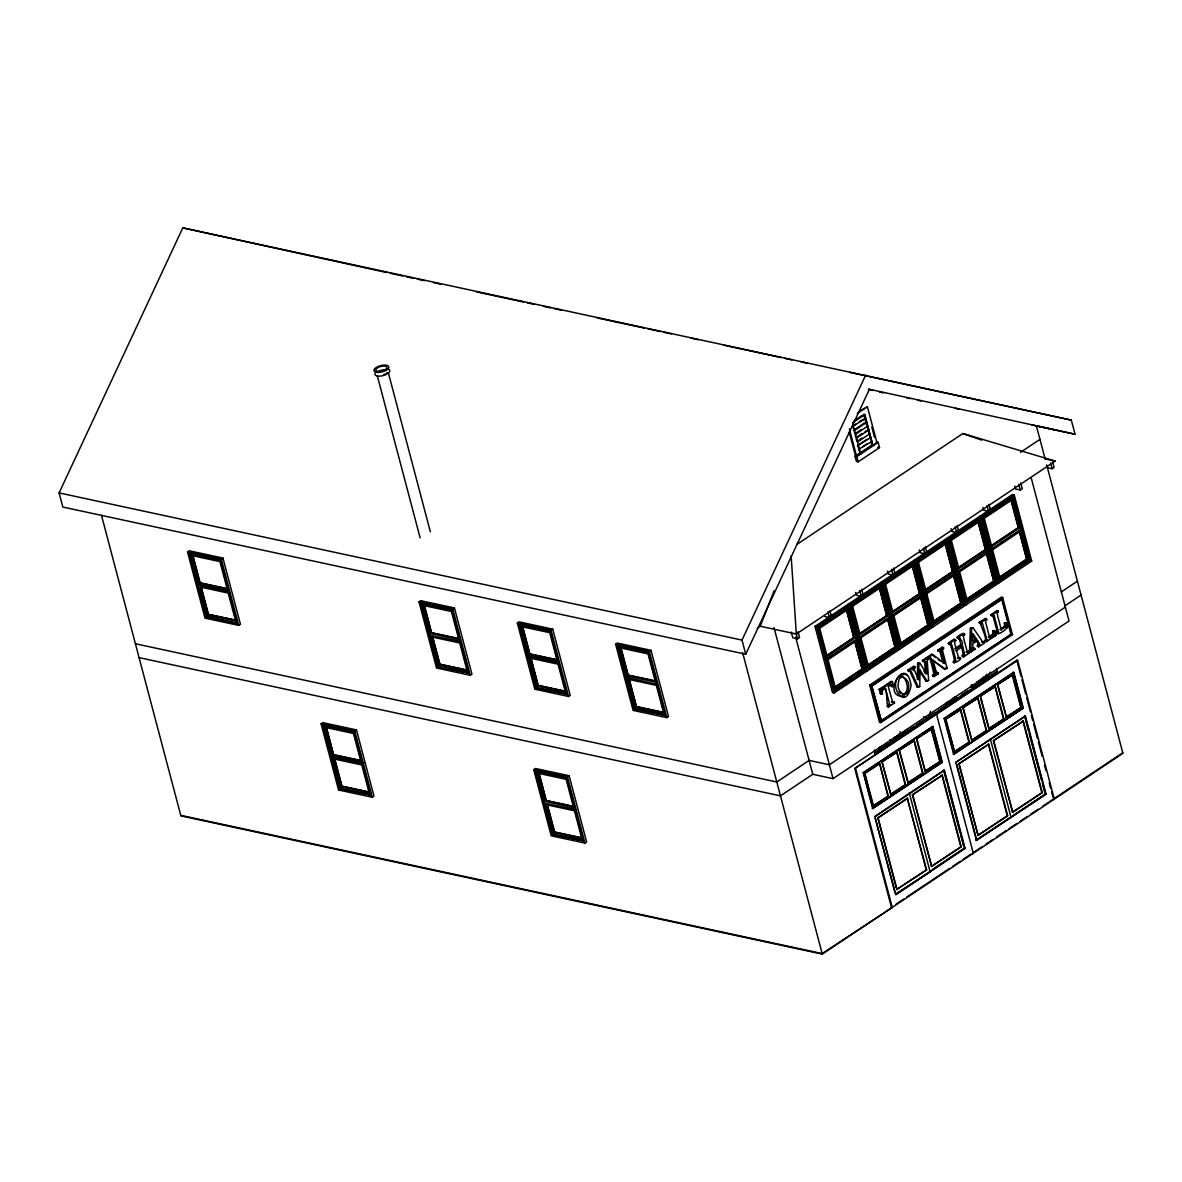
<?xml version="1.0" encoding="UTF-8"?>
<svg xmlns="http://www.w3.org/2000/svg" width="1182" height="1182" viewBox="0 0 1182 1182"><rect width="100%" height="100%" fill="white"/><g stroke="black" fill="none" stroke-linecap="round" stroke-linejoin="round"><path stroke-width="1.5" d="M927.249 681.364L920.039 670.031L918.754 669.751L925.949 681.083L928.683 680.404L927.235 660.901L928.254 658.847L926.585 657.606L922.462 660.531L922.699 661.403L925.787 661.625L926.91 674.08L919.773 662.999L918.488 662.718L917.616 663.309L917.365 679.517M919.773 662.999L918.916 663.575L918.665 679.798L914.085 669.352L915.016 666.648L909.327 670.46L911.233 671.627L918.414 687.274L919.773 686.358L920.039 670.031M994.801 630.627L992.777 630.656L992.88 633.921L988.329 637.349L989.63 637.63L994.18 634.202L994.653 630.553L995.732 635.502L986.482 641.678L986.409 637.807L982.538 623.549L980.942 623.845C977.677 618.851 986.261 636.108 985.493 639.432L985.182 641.398L987.576 639.713M1006.458 622.84L1005.838 626.416L1001.287 629.829L999.987 629.563L1004.552 626.135L1004.449 622.87L1006.458 622.84C1012.472 627.524 994.948 637.29 998.45 631.927L994.195 615.748L992.703 615.216L996.781 629.74L996.854 633.611M963.64 656.941L964.571 654.148L962.695 646.48L961.394 646.199L963.271 653.868L962.207 656.601L963.64 656.941L969.476 652.878L970.333 628.263L972.963 627.657L982.478 641.486C987.398 642.24 981.045 645.091 978.814 646.805L977.396 646.451L978.386 643.865L976.258 640.363L977.558 640.629L979.686 644.146L978.814 646.805M971.84 648.593L974.515 648.327L974.869 649.273L970.673 652.242L971.634 628.543L972.963 627.657M890.238 704.738C884.978 711.874 888.657 690.953 884.195 687.983M891.435 702.241L894.139 701.96L894.508 702.965L888.539 706.969L889.603 704.236L885.495 688.249L882.23 690.613L881.831 694.085L880.398 693.745L879.142 689.224A219.231 153.911 -77.8 0 0 891.036 681.29L892.454 681.645L893.429 686.343L891.405 686.402L890.43 684.112L888.199 685.309M932.864 676.355L933.81 673.563A177.758 124.79 -77.8 0 0 929.628 657.739M935.331 672.913C943.546 671.228 930.249 680.049 935.095 673.843A177.758 124.79 -77.8 0 0 930.914 658.019L926.585 657.606M943.532 647.573L942.113 647.234L937.873 650.203L943.532 647.573L942.468 650.307L947.107 668.421L944.108 668.849L931.519 659.467L945.408 669.13M953.49 662.585L954.421 659.792A177.758 124.79 -77.8 0 0 950.239 643.968C945.216 644.559 952.367 640.334 954.125 639.211L955.78 640.511L954.48 642.284L956.075 648.903L962.251 644.796C964.143 640.984 956.799 635.886 958.809 638.635L960.212 638.073M957.819 658.123L958.942 657.517C964.911 658.522 950.254 666.057 955.721 660.073A177.758 124.79 -77.8 0 0 951.54 644.249L950.047 643.717M892.454 681.645L892.321 681.571A219.231 153.911 -77.8 0 1 880.442 689.505L881.831 694.085M958.942 657.517L960.567 658.995M981.666 641.796L984.532 642.978M880.531 693.804L880.871 691.662M891.701 702.285L892.838 701.68L894.449 703.157M909.682 671.391L908.086 669.958L913.583 666.293L915.016 666.648M924.117 661.757L923.822 660.59L927.885 657.886M962.222 635.369C966.418 631.247 956.016 635.916 957.376 638.28L958.809 638.635M969.373 651.962L967.511 652.183A177.758 124.79 -77.8 0 1 963.33 636.374C967.866 631.321 957.908 635.783 958.661 638.561M974.633 648.401L973.214 648.046L974.81 649.479M928.934 716.632L930.515 711.401M971.604 684.629L970.658 687.185L972.18 687.673L983.601 679.931L990.605 672.085M972.18 687.673L972.904 684.91M926.393 659.142L926.718 657.68M927.9 657.975L927.722 656.852L931.519 654.311L932.82 654.577L944.507 663.442C941.478 648.46 936.838 643.038 943.221 663.161L944.507 663.442M929.333 658.33L929.008 657.133L932.82 654.577M939.232 650.307L939.542 651.504L940.946 650.942M935.597 672.957L936.735 672.366L938.345 673.843M951.347 643.998C946.383 645.195 954.229 639.964 955.529 639.551M979.509 623.49L979.331 622.367L985.108 618.511L986.527 618.851L985.478 621.584L989.63 637.63M980.942 623.845L980.632 622.648L986.527 618.851M985.108 618.511L986.719 619.989M994.003 615.497L992.599 616.058L990.93 614.758L996.766 610.725L998.199 611.064L997.135 613.783L1001.287 629.829M992.599 616.058L992.289 614.862L998.199 611.064M996.766 610.725L998.376 612.202M893.415 740.449L894.597 737.154M885.658 743.596C891.125 744.069 874.902 752.284 882.466 746.344M907.673 730.683C913.302 724.197 891.065 744.113 899.31 733.948M898.556 736.77L900.61 734.229L900.137 731.628M953.002 698.429L955.086 697.129L956.681 697.941L947.358 704.265L945.896 703.999L947.949 701.458M947.358 704.265L949.249 701.739M757.219 628.233L760.203 626.238L774.107 590.793M986.837 674.287L982.597 679.547L977.455 682.989L976.938 681.512M869.435 389.203L745.739 654.237L62.838 507.048L59.1 492.909L182.796 227.875L1071.32 420.112L1075.059 434.252L1031.812 424.929M745.739 654.237L742 640.097L865.697 375.063M941.36 649.302L942.482 649.908M880.59 748.856C876.985 749.078 880.856 745.473 882.363 746.64M952.352 699.744L955.086 697.129M913.184 667.963L914.055 668.776M983.926 676.754L978.77 681.083M982.301 679.65L984.769 677.552M882.851 688.87L880.93 690.332L882.23 690.613M955.233 650.322L956.534 650.602L962.695 646.48M973.451 640.422L976.672 639.359L972.742 641.989L972.756 633.493L976.672 639.359M962.251 644.796L960.951 644.515L954.79 648.623M947.196 703.201L949.471 701.65M972.018 686.624L974.278 685.072M187.524 551.92L189.223 550.782L222.94 558.052L240.434 624.273L238.749 625.396L205.018 618.127L187.524 551.92L221.256 559.189L222.94 558.052M189.253 553.826L206.303 616.487L237.021 623.475L205.89 616.768L189.253 553.826L220.384 560.549L222.083 559.411M191.41 555.466L219.941 561.613L227.402 589.818L198.857 583.657L191.41 555.466L196.035 555.525M198.857 583.657L200.127 582.815L226.885 588.577M197.571 585.297L199.256 584.174M228.702 592.005L236.976 621.451M207.175 615.128L235.706 621.289L228.259 593.083L199.728 586.937L207.175 615.128L208.446 614.285L235.188 620.048M205.89 616.768L207.574 615.645M419.019 601.815L420.703 600.678L454.435 607.947L471.928 674.168L470.244 675.291L436.513 668.022L419.019 601.815L452.75 609.085L454.435 607.947M437.384 666.663L468.929 673.09L437.384 666.663L420.748 603.721L452.307 610.163L460.153 639.876M422.905 605.361L451.435 611.508L458.897 639.713L430.351 633.552L422.905 605.361L423.954 604.652L431.415 632.858L459.946 639.004M420.748 603.721L452.307 610.163M451.435 611.508L452.499 610.813M430.351 633.552L431.622 632.71L458.38 638.472M429.066 635.192L460.625 641.619L468.471 671.346M321.061 723.768L322.745 722.645L356.476 729.915L373.97 796.121L372.286 797.259L338.554 789.99L321.061 723.768L354.777 731.037L356.476 729.915M339.411 788.63L370.971 795.058L339.411 788.63L322.789 725.689L354.349 732.116L362.194 761.843M324.932 727.329L353.477 733.475L360.924 761.666L332.393 755.52L324.932 727.329L326.202 726.472L333.649 754.677L360.407 760.44M459.754 642.978L467.2 671.184L438.67 665.023L431.223 636.832L459.754 642.978L460.817 642.284M438.67 665.023L439.94 664.181L466.683 669.943M517.317 623.003L519.001 621.865L552.733 629.134L570.226 695.356L568.527 696.479L534.811 689.209L517.317 623.003L551.034 630.272L552.733 629.134M322.789 725.689L354.349 732.116M353.477 733.475L354.526 732.766M535.668 687.85L567.227 694.277L535.668 687.85L519.046 624.909L550.59 631.336L558.451 661.063M521.188 626.549L549.733 632.695L557.18 660.901L528.635 654.739L521.188 626.549L522.252 625.839L529.699 654.045L556.456 659.807M332.393 755.52L333.649 754.677M331.108 757.16L332.792 756.037M333.25 758.8L361.795 764.946L369.242 793.137L340.697 786.99L333.25 758.8L334.314 758.09L341.761 786.281L368.518 792.058M859.137 411.366L867.411 406.741L876.881 442.585M857.246 413.523L867.411 406.741M854.187 420.777L862.372 415.296M852.473 422.816L864.766 414.601L872.863 445.274L870.838 441.226L871.503 443.767M853.832 425.52L856.566 423.688M859.299 421.871L863.392 419.137M864.766 414.601L863.747 414.394L865.771 418.443L852.473 426.436M519.046 624.909L550.59 631.336M853.478 430.263L864.411 422.964M855.857 433.188L861.323 429.539M362.239 763.868L363.923 762.745M528.635 654.739L529.905 653.897L556.663 659.659M527.349 656.379L529.048 655.256M856.876 437.015L862.328 433.366M865.061 431.548L868.814 429.938L866.79 425.889L871.858 441.433L858.546 449.426L860.57 453.474L852.813 424.102M868.814 429.938L856.522 438.153L855.177 435.449M857.881 440.856L861.988 438.108M340.697 786.99L341.967 786.148L368.725 791.91M867.795 429.716L869.834 433.779L857.541 441.979L856.182 439.276M338.554 789.99L340.239 788.852M859.565 449.648L857.526 445.599L867.086 439.216M869.834 433.779L868.814 433.558L870.838 437.606L857.526 445.599M862.638 446.693L866.731 443.959M876.35 442.038L878.123 442.423L879.497 447.609L858.191 461.837L856.433 461.453L855.059 456.267L871.843 445.053L873.616 445.437M856.078 456.488L877.369 442.26M855.059 456.267L856.832 456.651L878.123 442.423M558.48 663.087L566.769 692.534M536.953 686.21L565.498 692.371L558.052 664.166L529.506 658.019L536.953 686.21L538.224 685.368L564.981 691.13M615.6 644.175L617.285 643.052L651.016 650.322L668.51 716.543L666.825 717.666L633.094 710.397L615.6 644.175L649.332 651.445L651.016 650.322M617.758 645.815L634.379 708.757L665.51 715.465L633.966 709.037L617.758 645.815L648.888 652.523L665.052 713.721M619.486 647.736L648.017 653.882L655.463 682.073L626.933 675.927L619.486 647.736L620.535 647.027L627.982 675.217L654.739 680.995M796.712 544.547L962.887 433.528L1055.201 461.083L796.313 634.025L760.203 626.238M617.329 646.096L648.888 652.523M626.933 675.927L628.203 675.085L654.946 680.847M625.647 677.567L627.332 676.444M656.778 684.275L626.061 677.286M533.717 769.615L535.402 768.477L569.133 775.747L586.627 841.968L584.942 843.091L551.211 835.822L533.717 769.615L567.449 776.884L569.133 775.747M552.068 834.462L583.627 840.89L552.068 834.462L535.446 771.521L567.005 777.948L574.851 807.675M628.854 678.498L636.3 706.688L664.845 712.849L663.782 713.544L656.335 685.353L627.79 679.207L635.251 707.397L636.507 706.555L665.052 712.702M537.603 773.161L566.134 779.307L573.58 807.513L545.05 801.352L537.603 773.161L538.652 772.452L546.099 800.657L574.644 806.804M633.966 709.037L635.65 707.915M1020.583 452.307L1039.953 439.364M535.446 771.521L567.005 777.948M566.134 779.307L567.183 778.613M545.05 801.352L546.306 800.51L573.063 806.272M543.764 802.992L575.309 809.419L583.169 839.146M815.004 626.386L1012.486 494.475L1014.215 494.844L1031.709 561.066L834.241 692.977L832.497 692.608L815.004 626.386L816.747 626.77L1014.215 494.844M791.29 632.06L792.797 637.763L797.599 638.797L799.534 637.497L798.027 631.809M824.608 616.502L829.409 617.536L831.36 616.236L829.853 610.547M855.679 592.404L856.433 595.255L861.22 596.289L863.17 594.989L861.663 589.286M887.49 571.142L888.243 573.994L893.045 575.028L894.981 573.728L893.489 568.04M919.315 549.896L920.069 552.748L924.856 553.782L926.806 552.482L925.299 546.778M951.126 528.635L951.879 531.486L956.681 532.521L958.617 531.22L957.11 525.532M982.951 507.388L983.705 510.225L988.492 511.259L990.442 509.974L988.935 504.271M1014.762 486.127L1015.515 488.979L1020.317 490.013L1022.253 488.713L1020.746 483.024M1046.587 464.881L1047.341 467.717L1052.128 468.752L1054.078 467.451L1052.571 461.763M848.824 607.267L818.003 627.465L848.824 607.267L865.446 670.194L835.068 690.495L818.461 629.208M850.922 605.48L881.728 585.282L898.364 648.209L867.987 668.51L850.922 605.48L881.728 585.282M883.826 583.494L914.646 563.282L931.268 626.224L900.891 646.524L883.826 583.494L914.646 563.282M924.59 591.222L916.744 561.509L947.122 541.208L963.758 604.15L933.366 624.451L964.187 604.238L947.55 541.297L945.822 540.928M965.827 600.707L949.648 539.524L980.041 519.223L996.662 582.165L966.285 602.451L997.091 582.253L980.469 519.312L978.74 518.942M1013.388 497.327L982.567 517.524L1013.388 497.327L1030.01 560.268L999.632 580.569L983.025 519.282M916.744 561.509L947.55 541.297M949.648 539.524L980.469 519.312M833.059 618.186L837.462 615.246M841.865 612.306L844.79 610.355M854.246 604.032L858.649 601.091M863.052 598.151L865.978 596.201M871.843 592.285L876.231 589.345M884.225 583.997L887.165 582.046M891.553 579.106L897.419 575.191M900.359 573.226L904.747 570.3M909.15 567.36L912.076 565.395L919.537 593.6L920.822 593.881L913.376 565.676L885.525 584.277L884.446 584.056L897.64 575.235M921.546 559.071L925.934 556.146M930.337 553.206L933.263 551.24M939.129 547.325L943.532 544.385M951.525 539.051L954.45 537.086M960.316 533.171L964.719 530.23M967.644 528.28L972.047 525.34M988.832 514.126L993.235 511.185M997.623 508.245L1000.563 506.295M1006.414 502.38L1010.817 499.439L1012.117 499.72L1019.564 527.911L991.713 546.512L990.634 546.291L1018.485 527.674L1011.038 499.484L1006.636 502.424M824.489 624.111L830.355 620.195M833.28 618.23L846.475 609.424L853.921 637.615L827.533 655.242M854.468 604.076L858.871 601.136M861.796 599.185L876.453 589.39M900.566 573.285L904.969 570.345M909.372 567.404L912.297 565.439L919.744 593.645L891.893 612.246L892.971 612.483L920.822 593.881M921.753 559.13L926.156 556.19M930.559 553.25L943.738 544.444M950.269 540.071L964.926 530.29M967.866 528.324L972.254 525.384M989.053 514.17L993.441 511.23M997.844 508.304L1003.71 504.374M847.553 609.646L819.702 628.248L827.149 656.453L855 637.852L847.553 609.646L846.253 609.365L853.699 637.571L855 637.852M852.621 606.263L880.472 587.661L887.918 615.866L860.068 634.468L852.621 606.263L851.542 606.041M917.365 562.056L918.444 562.292L946.294 543.69L953.741 571.881L925.89 590.498L924.812 590.261L952.662 571.66L945.216 543.454M1012.117 499.72L984.266 518.322L991.713 546.512M574.452 810.778L581.899 838.984L553.353 832.822L545.907 804.632L574.452 810.778L575.501 810.069M553.353 832.822L554.624 831.98L581.381 837.743M827.326 655.197L853.699 637.571M858.767 634.187L886.618 615.586L887.918 615.866M891.686 612.202L919.537 593.6M924.59 590.217L952.441 571.6L953.741 571.881M957.509 568.232L985.36 549.615L986.645 549.896L979.198 521.705L951.347 540.307L958.809 568.498L986.645 549.896M990.413 546.232L1018.263 527.63L1019.564 527.911M858.989 634.232L886.84 615.63L879.378 587.424M826.321 658.935L857.127 638.738M922.521 594.664L892.573 615.054M932.908 622.692L925.063 592.98L955.44 572.679M988.344 550.694L958.395 571.083M828.183 658.463L832.586 655.522M835.511 653.572L839.914 650.632M844.317 647.692L850.168 643.776M865.49 633.537L871.356 629.622M874.296 627.672L878.684 624.731M883.087 621.791L886.012 619.826M895.483 613.517L899.871 610.577M904.274 607.637L907.2 605.686M911.603 602.746L917.468 598.831M925.462 593.482L928.387 591.532M932.79 588.592L938.656 584.676M941.581 582.711L945.984 579.771M950.372 576.846L953.313 574.88L960.759 603.071L962.059 603.352L954.598 575.161L950.594 576.89M962.769 568.557L967.172 565.617M971.56 562.691L974.5 560.726M980.351 556.811L984.754 553.87M992.747 548.537L995.687 546.572M1000.075 543.631L1003.016 541.681M1008.867 537.766L1013.269 534.825M828.405 658.507L832.808 655.582M835.733 653.616L850.39 643.821M871.577 629.666L859.846 637.512L860.924 637.733L888.775 619.132L896.237 647.337L868.386 665.939L867.086 665.658L894.937 647.056L896.237 647.337M874.503 627.716L878.906 624.776M881.831 622.811L886.234 619.885M894.227 614.537L900.093 610.621M903.018 608.671L917.675 598.875M928.609 591.576L925.669 593.527L926.762 593.763L954.598 575.161M932.997 588.636L938.863 584.721M941.803 582.756L946.191 579.83M962.99 568.601L967.378 565.676M971.781 562.735L974.707 560.77M979.11 557.83L984.975 553.915M992.969 548.581L995.894 546.616M1000.297 543.69L1006.163 539.76M1009.088 537.81L1013.491 534.87M892.765 615.512L893.843 615.748L921.694 597.146L929.141 625.337L901.29 643.954L899.99 643.673L927.84 625.071L929.141 625.337M987.517 553.176L959.666 571.778L967.112 599.968L994.963 581.367L987.517 553.176L986.438 552.94L993.885 581.13L966.034 599.747L967.112 599.968M834.167 687.643L862.018 669.042L863.318 669.322L855.871 641.117L828.021 659.719L835.467 687.924L863.318 669.322M932.908 621.688L960.759 603.071M965.827 599.688L993.663 581.086L994.963 581.367M998.731 577.702L1026.582 559.101L1027.882 559.382L1020.435 531.191L992.584 549.793L1000.031 577.983L1027.882 559.382M834.389 687.688L862.239 669.086L854.793 640.88M867.307 665.702L895.143 647.101L887.697 618.895M900.211 643.717L928.062 625.115L920.615 596.91M953.519 574.925L960.981 603.13L933.13 621.732L934.208 621.954L962.059 603.352M847.006 680.995L851.572 677.951M857.644 673.888L862.195 670.844M875.36 662.053L879.925 659.009M885.998 654.946L890.548 651.903M903.713 643.111L908.278 640.068M914.351 636.005L918.916 632.961M924.989 628.898L929.54 625.854L931.268 626.224M942.704 617.063L947.27 614.019M953.342 609.956L957.893 606.913M971.057 598.122L975.623 595.078M981.695 591.015L986.261 587.971M999.425 579.18L1003.976 576.136M1010.049 572.073L1014.614 569.03M1020.687 564.966L1025.237 561.923M834.64 690.406L865.446 670.194M867.544 668.421L897.921 648.12L881.299 585.179M900.462 646.436L930.84 626.135L914.218 563.193M999.204 580.465L1029.581 560.179L1012.944 497.238M869.701 685.102L1001.346 597.161L1002.646 597.442L1012.472 634.66L880.826 722.601L879.526 722.32L869.701 685.102L871.001 685.383L1002.646 597.442M871.695 685.826L881.388 720.946L871.695 685.826L1002.085 599.097L1011.349 634.128L879.526 722.32M872.124 685.915L1002.085 599.097M891.538 686.461L893.429 686.343M908.382 671.11L909.933 671.346L917.114 686.993L919.773 686.358M925.949 681.083L928.683 680.404M1061.273 591.96L1077.423 581.16M880.945 720.857L1011.349 634.128M1031.177 477.72L1069.03 620.993L833.029 778.657L812.773 774.284L780.475 795.87L139.077 657.62M1064.938 605.834L1081.087 595.048M1065.366 607.105L829.35 764.769L809.109 760.41L776.796 781.996L135.413 643.747M914.144 726.664L874.503 753.141L997.342 671.849L996.441 668.451M917.188 724.625L924.812 719.528M925.462 717.799L926.762 718.08L935.479 712.406M938.538 710.367L946.161 705.27M949.205 703.231L956.829 698.148M961.409 695.09L967.511 691.012M972.077 687.954L978.179 683.89M982.744 680.832L996.47 671.657M891.583 907.835L854.749 768.477L1016.786 660.236L1017.643 660.428L1054.329 799.239L1053.605 799.593M854.749 768.477L1017.643 660.428M863.244 772.777L932.45 726.546L941.891 762.272L872.685 808.503L863.244 772.777L932.879 726.635L942.32 762.375L872.685 808.503M943.827 718.553L1013.89 672.514L1023.331 708.254L953.268 754.293M872.641 804.218L864.515 773.471L877.812 764.591M897.02 752.136L881.816 761.917L897.02 752.136L905.589 784.597L890.829 794.467L882.26 763.616M900.595 749.373L914.321 740.582L922.891 773.043L908.131 782.912L899.118 750.363L914.321 740.582M931.608 729.028L916.419 738.794L931.608 729.028L940.192 761.489L924.989 771.255L940.192 761.489M960.73 709.569L945.526 719.35L960.73 709.569L969.314 742.045L954.539 751.9L945.984 721.064M964.305 706.806L978.031 698.015L986.601 730.476L971.84 740.346L962.828 707.796L978.031 698.015M995.333 686.461L980.129 696.242L995.333 686.461L1003.902 718.922L988.713 728.703L1003.902 718.922M997.431 684.673L1012.634 674.907L1021.204 707.368L1006.443 717.238L997.431 684.673L1012.634 674.907M864.515 773.471L879.718 763.69L888.288 796.166L873.084 805.932L888.288 796.166M890.386 794.378L905.589 784.597M907.687 782.824L922.891 773.043M954.11 751.811L969.314 742.045M971.412 740.257L986.601 730.476M1006 717.134L1021.204 707.368M872.257 808.414L881.284 802.386M884.299 800.377L891.819 795.353M894.818 793.344L914.38 780.268M923.408 774.24L939.956 763.188M956.282 752.284L1020.967 709.067M955.81 762.36L1025.016 716.129L1045.642 794.186L976.435 840.417L955.81 762.36L1025.444 716.233L1046.07 794.274L976.007 840.328M875.227 816.57L944.433 770.354L965.059 848.395L895.853 894.626L964.615 848.307L944.004 770.25L874.798 816.481L895.853 894.626M896.192 887.741L877.768 817.974L907.303 798.234L926.629 869.834L896.65 889.485L926.629 869.834M912.356 794.851L942.335 775.215L961.217 846.726L931.682 866.45L912.356 794.851L942.335 775.215M988.743 744.217L958.779 763.853L988.743 744.217L1007.64 815.713L978.105 835.452L959.237 765.596M993.382 740.73L1023.346 721.094L1042.243 792.605L1012.708 812.329L993.382 740.73L1023.346 721.094M877.768 817.974L907.732 798.338M931.253 866.362L961.217 846.726M977.677 835.364L1007.64 815.713M1012.265 812.241L1042.243 792.605M896.488 893.444L930.456 871.518M932.598 869.317L962.68 849.223M977.514 839.323L1009.103 818.21M1013.609 815.196L1043.691 795.102M896.015 904.23L903.654 899.118M906.712 897.079L949.515 868.489M952.574 866.45L960.212 861.338M963.271 859.299L970.924 854.187M973.968 852.148L981.621 847.036M986.202 843.978L992.319 839.9M996.899 836.826L1006.074 830.71M1009.133 828.656L1016.771 823.558M1019.83 821.52L1027.468 816.407M1030.527 814.368L1038.18 809.256M1042.76 806.198L1122.752 752.757M101.445 515.204L180.89 815.876L822.288 954.125L1122.9 753.303L1046.971 465.944M975.549 684.23L978.09 682.561M977.558 640.629L972.727 643.865L973.141 648.874M991.698 637.024L995.732 635.502M886.958 743.877L884.52 744.97M904.57 695.873C879.822 699.744 905.634 651.71 911.1 685.309C905.412 716.587 882.836 677.345 905.412 674.198M972.225 648.578L973.214 648.046M923.866 660.93L922.699 661.403M991.299 615.778L992.437 615.187M939.38 650.617L938.242 651.223L937.873 650.203M970.673 652.242L966.211 651.903M960.242 657.798L957.553 658.078M899.812 676.99L900.847 676.473M944.108 668.849L947.107 668.421M952.648 698.547L956.534 697.395M902.457 694.676C910.037 692.622 907.525 680.566 902.753 676.577M907.525 730.136L905.102 731.23M897.256 736.489L898.704 736.755M390.223 273.308L402.84 276.027M406.431 276.795L413.641 278.346M417.246 279.129L424.456 280.681M433.469 282.631L440.679 284.182M476.715 291.939L523.552 302.045M527.157 302.814L534.367 304.38M543.38 306.315L550.59 307.867M554.195 308.65L561.391 310.201M597.427 317.973L644.279 328.064M647.884 328.847L660.502 331.566M664.107 332.334L671.317 333.885M691.13 338.155L698.34 339.722M723.561 345.159L781.228 357.585M784.833 358.353L792.029 359.904M801.041 361.855L808.252 363.406M849.695 372.345L1071.32 420.112M868.829 389.735L872.434 390.518M879.644 392.069L883.235 392.838M906.668 397.891L910.273 398.659M917.468 400.225L921.073 400.993M955.307 408.381L958.912 409.149M1057.136 430.322L1036.378 425.845L1045.11 458.852M865.431 420.777L864.751 418.221L865.771 418.443M1044.888 458.852L1055.201 461.083M869.819 437.384L870.838 437.606M877.724 447.239L879.497 447.609M859.55 453.267L861.323 453.637M979.568 516.46L981.296 516.83L998.79 583.051M1021.691 528.797L991.314 549.098M946.664 538.445L948.392 538.815L965.886 605.036L964.157 604.667M987.059 550.413L988.787 550.782M1028.281 559.899L1030.01 560.268M1029.98 560.682L1031.709 561.066M946.294 543.69L944.994 543.41L952.441 571.6M958.809 568.498L957.716 568.276L985.566 549.674L978.12 521.469M1000.031 577.983L998.953 577.762L1026.803 559.145L1019.342 530.954M913.745 560.431L915.474 560.8L932.967 627.021L931.239 626.652M954.14 572.398L955.869 572.768M995.362 581.884L997.091 582.253M880.841 582.416L882.57 582.8L900.063 649.007L898.335 648.637M921.221 594.383L922.965 594.753M962.458 603.869L964.187 604.238M997.15 611.729L998.435 612.01M880.472 587.661L879.172 587.38L886.618 615.586M921.694 597.146L920.394 596.866L927.84 625.071M990.989 614.581L992.289 614.862M990.93 614.758L992.23 615.039M1004.449 622.87L1005.734 623.15M1004.39 623.077L1005.69 623.357M985.493 619.516L986.778 619.796M1004.656 625.884L1005.956 626.164M1006.148 627.243L1007.448 627.509M1006.089 627.435L1007.389 627.716M979.331 622.367L980.632 622.648M979.272 622.559L980.558 622.84M981.045 623.003L982.345 623.283M1011.186 634.379L1012.472 634.66M992.777 630.656L994.077 630.937M997.15 631.646L998.45 631.927M992.732 630.878L994.032 631.158M996.618 632.961L997.918 633.242M996.722 633.537L998.14 633.892M970.333 628.263L971.634 628.543M992.998 633.67L994.298 633.951M994.49 635.029L995.791 635.31M847.922 604.401L849.651 604.785L867.145 670.992L865.416 670.622M890.046 616.738L859.669 637.039M962.975 633.301L964.394 633.641M963.345 634.306L964.645 634.586M963.3 634.483L964.601 634.764M985.493 639.432L986.793 639.713M888.775 619.132L887.49 618.851L894.937 647.056M984.961 640.747L986.261 641.028M985.064 641.324L986.482 641.678M982.936 641.53L984.237 641.811M983.055 641.619L984.355 641.9M981.991 641.959L983.291 642.24M983.291 642.506L984.591 642.786M957.184 637.157L958.484 637.438M957.125 637.349L958.425 637.63M978.386 643.865L979.686 644.146M978.356 644.338L979.656 644.618M954.421 640.408L955.78 640.511M977.159 645.579L978.519 645.653M948.333 643.082L949.634 643.348M948.274 643.259L949.574 643.54M971.619 648.253L972.919 648.534M973.569 648.992L974.869 649.273M948.511 644.205L949.811 644.471M948.644 644.279L949.944 644.559M970.112 649.45L971.412 649.731M969.077 650.809L970.378 651.09M969.004 651.016L970.304 651.297M966.403 652.168L967.703 652.434M968.176 652.597L969.476 652.878M968.117 652.804L969.417 653.085M942.423 648.43L943.783 648.504M963.256 654.267L964.556 654.547M961.956 655.67L963.33 655.744M938.124 651.149L939.542 651.504M959.075 657.591L960.375 657.872M959.326 658.522L960.611 658.802M1013.033 672.336L1013.89 672.514M896.636 647.839L898.364 648.209M954.406 660.177L955.691 660.457M953.106 661.58L954.465 661.669M927.722 656.852L929.008 657.133M927.663 657.029L928.949 657.31M953.357 662.526L954.775 662.866M926.954 658.566L928.254 658.847M926.895 658.758L928.195 659.039M922.536 660.31L923.822 660.59M922.462 660.531L923.763 660.812M945.896 667.933L947.196 668.214M917.616 663.309L918.916 663.575M915.252 667.52L913.716 666.367M913.893 667.431L915.178 667.712M936.735 672.366L938.168 672.721M937.119 673.371L938.405 673.651M933.78 673.962L935.08 674.228M908.086 669.958L909.386 670.238M932.554 675.158L933.854 675.439M908.027 670.179L909.327 670.46M932.495 675.35L933.795 675.631M909.534 670.815L910.834 671.095M908.249 671.051L909.549 671.332M932.746 676.296L934.164 676.636M971.722 685.811L973.022 686.092M970.703 687.052L972.003 687.318M59.1 492.909L742 640.097M825.021 658.655L826.75 659.024M1023.331 708.254L1022.474 708.062L1013.934 675.735M917.114 686.993L918.414 687.274M955.381 697.661L956.681 697.941M955.248 697.838L956.548 698.119M890.43 684.112L892.041 684.688L892.838 686.742M1025.444 716.233L1024.587 716.041L1028.325 730.225M947.831 701.753L949.131 702.034M945.881 703.275L947.181 703.556M945.748 703.453L947.048 703.733M879.098 689.431L880.442 689.505M880.782 690.687L882.067 690.968M881.122 693.42L882.481 693.494M880.398 693.745L881.683 694.026M892.838 701.68L894.272 702.034M893.208 702.684L894.508 702.965M191.41 553.93L220.812 560.253L228.658 589.981M935.775 714.356L936.632 714.549L973.318 853.36L972.594 853.714M888.288 704.354L889.588 704.62M631.232 649.332L634.808 650.1M887.002 705.743L888.362 705.831M887.254 706.688L888.657 707.028M932.022 726.457L932.879 726.635M989.984 739.149L990.841 739.341M226.663 588.725L199.921 582.962L192.459 554.757M899.207 734.244L900.492 734.524M198 585.016L229.131 591.724M527.778 656.099L558.909 662.807M897.241 735.78L898.542 736.046M897.123 735.943L898.409 736.223M548.404 661.152L551.964 661.92M891.154 740.818L892.454 741.099L889.765 739.947M885.806 744.143L887.106 744.424M885.687 744.32L886.973 744.601M879.113 747.881L880.398 748.162M878.98 748.058L880.28 748.339M942.32 762.375L941.463 762.183L938.316 750.274M943.561 770.162L944.433 770.354M1046.07 794.274L1045.198 794.097L1042.391 783.444M234.982 620.195L208.224 614.433L200.777 586.228M468.264 670.475L439.719 664.328L432.272 636.123M564.76 691.278L538.017 685.516L530.555 657.31M635.251 707.397L663.782 713.544M879.718 763.69L887.859 796.062M908.958 793.27L909.83 793.462M1010.595 817.205L1011.467 817.397M964.187 848.218L965.059 848.395M340.268 729.693L343.829 730.461M361.988 760.972L333.442 754.81L325.996 726.62M331.521 756.879L362.652 763.587L370.513 793.314M582.948 838.274L554.417 832.128L546.971 803.923M180.743 815.329L822.14 953.578L892.292 907.481L855.62 768.669M182.796 227.875L386.617 272.525M868.342 389.041L1075.059 434.252M962.887 433.528L981.621 440.118M942.113 647.234L942.482 648.224M923.777 716.587L926.762 718.08M954.125 639.211L954.495 640.23M938.257 659.586L940.739 661.373M905.397 674.346L906.579 675.203M931.519 654.311L935.642 657.591M892.041 684.688L888.243 686.417L892.735 702.522M900.566 693.686L899 691.307M958.912 637.792L960.951 644.515M958.838 658.359L956.534 650.602M936.632 673.193L932.82 659.748M972.446 634.675L975.372 639.078M923.822 671.036L925.609 673.799L924.501 661.344M864.751 418.221L866.79 422.27L854.497 430.484L853.153 427.781M854.158 431.622L855.517 434.311L867.795 426.111L865.771 422.048L866.45 424.604M912.785 669.071L913.42 670.667M1050.621 463.063L1052.128 468.752M1018.81 484.31L1020.317 490.013M1010.817 499.439L1018.263 527.63M1019.135 530.91L1026.582 559.101M986.985 505.571L988.492 511.259M982.996 517.627L999.632 580.569M1001.656 599.008L1010.92 634.04M1016.786 660.236L1021.012 676.252M1021.957 679.813L1025.725 694.041M1026.656 697.602L1030.423 711.845M1031.369 715.405L1032.773 720.739M1033.718 724.3L1037.471 738.543M1038.417 742.104L1042.169 756.332M1044.533 765.227L1045.937 770.575M1049.232 783.031L1050.635 788.364M1051.581 791.925L1052.985 797.274M977.898 521.425L985.36 549.615M986.216 552.895L993.663 581.086M1029.271 733.786L1041.46 779.898M1012.191 674.819L1020.775 707.279M1022.918 721.005L1041.8 792.516M997.859 684.777L1006.443 717.238M955.174 526.832L956.681 532.521M994.904 686.373L1003.474 718.833M950.092 539.613L966.713 602.554M993.811 740.833L1012.708 812.329M980.558 696.331L989.142 728.792M980.587 697.941L988.255 726.989M990.413 739.252L1011.038 817.294M977.603 697.927L986.172 730.387M988.315 744.113L1007.212 815.624M923.364 548.079L924.856 553.782M963.256 707.885L971.84 740.346M960.301 709.481L968.871 741.941M918.444 562.292L925.89 590.498M926.762 593.763L934.208 621.954M917.173 561.598L933.81 624.539M871.799 427.012L874.503 437.251M959.208 763.941L978.105 835.452M945.955 719.439L954.539 751.9M944.699 718.745L954.14 754.485M956.238 762.449L976.864 840.505M863.747 414.394L864.426 416.95M891.538 569.34L893.045 575.028M932.465 728.156L937.415 746.876M944.034 771.935L946.841 782.573M947.787 786.133L959.976 832.246M960.907 835.792L963.714 846.445M931.18 728.939L939.764 761.4M941.891 775.126L960.789 846.637M856.832 456.651L858.191 461.837M849.341 428.844L856.566 456.163L855.546 455.942L849.237 432.036M885.525 584.277L892.971 612.483M893.843 615.748L901.29 643.954M884.269 583.583L900.891 646.524M916.848 738.898L925.417 771.358M916.863 740.508L924.546 769.556M913.878 740.493L922.462 772.954M859.728 590.586L861.22 596.289M912.799 794.954L931.682 866.45M899.546 750.452L908.131 782.912M909.401 793.373L930.027 871.415M896.577 752.048L905.161 784.508M907.303 798.234L926.186 869.745M860.924 637.733L868.386 665.939M851.35 605.568L867.987 668.51M871.001 685.383L880.826 722.601M848.381 607.164L865.017 670.105M854.571 640.836L862.018 669.042M882.245 762.006L890.829 794.467M874.458 749.935L875.36 753.333M827.902 611.848L829.409 617.536M878.196 818.062L897.094 889.573M864.943 773.56L873.528 806.021M863.687 772.865L873.129 808.606M875.271 818.254L894.951 892.765M818.432 627.553L835.068 690.495M816.747 626.77L834.241 692.977M796.092 633.094L797.599 638.797M795.634 637.142L833.029 778.657M773.974 627.465L812.773 774.284M742.606 652.597L822.288 954.125M649.332 651.445L666.825 717.666M648.46 652.804L665.097 715.745M620.742 646.879L628.203 675.085M629.06 678.35L636.507 706.555M623.638 662.452L625.027 667.697M629.637 685.176L631.025 690.421M551.034 630.272L568.527 696.479M550.177 631.616L566.799 694.558M567.449 776.884L584.942 843.091M566.577 778.229L583.214 841.17M522.459 625.706L529.905 653.897M530.777 657.177L538.224 685.368M524.424 637.778L525.813 643.023M531.353 664.003L532.742 669.248M535.047 677.98L536.436 683.226M519.459 624.628L536.096 687.569M538.859 772.319L546.306 800.51M547.177 803.79L554.624 831.98M540.824 784.39L542.213 789.635M549.142 815.861L550.531 821.106M551.447 824.593L552.836 829.838M535.86 771.24L552.496 834.182M452.75 609.085L470.244 675.291M451.879 610.444L468.515 673.371M388.42 373.039L430.351 531.767M377.235 375.507L420.112 537.795M424.175 604.519L431.622 632.71M432.479 635.99L439.94 664.181M423.821 607.843L425.21 613.089M434.444 648.061L437.222 658.551M421.176 603.441L437.798 666.382M354.777 731.037L372.286 797.259M353.92 732.397L370.542 795.338M334.521 757.943L341.967 786.148M330.487 747.29L331.861 752.535M323.203 725.408L339.84 788.35M221.256 559.189L238.749 625.396M220.384 560.549L237.021 623.475M192.681 554.624L200.127 582.815M200.984 586.095L208.446 614.285M201.575 592.921L202.949 598.166M205.269 606.898L206.658 612.143M791.142 555.85L796.313 634.025M387.238 372.655A5.747 2.408 -14.8 0 1 386.366 373.349M385.214 374A5.747 2.408 -14.8 0 1 383.869 374.546M378.343 371.636A5.747 2.408 -14.8 0 1 386.263 369.877M388.789 369.419A7.698 3.221 -14.8 0 1 383.426 375.536A7.698 3.221 -14.8 0 1 375.093 373.246M908.441 688.027C908.264 700.616 895.986 691.884 898.379 683.418C898.793 671.066 910.894 679.576 908.441 688.027M1013.462 672.425L944.27 718.656L953.711 754.382L1022.903 708.151L1013.462 672.425M378.639 371.517A5.747 2.408 -14.8 0 0 386.972 367.543A5.747 2.408 -14.8 0 0 378.521 367.262A5.747 2.408 -14.8 0 0 378.639 371.517M377.708 372.448A7.698 3.221 -14.8 0 0 388.863 367.129A7.698 3.221 -14.8 0 0 377.546 366.76A7.698 3.221 -14.8 0 0 377.708 372.448"/></g></svg>
